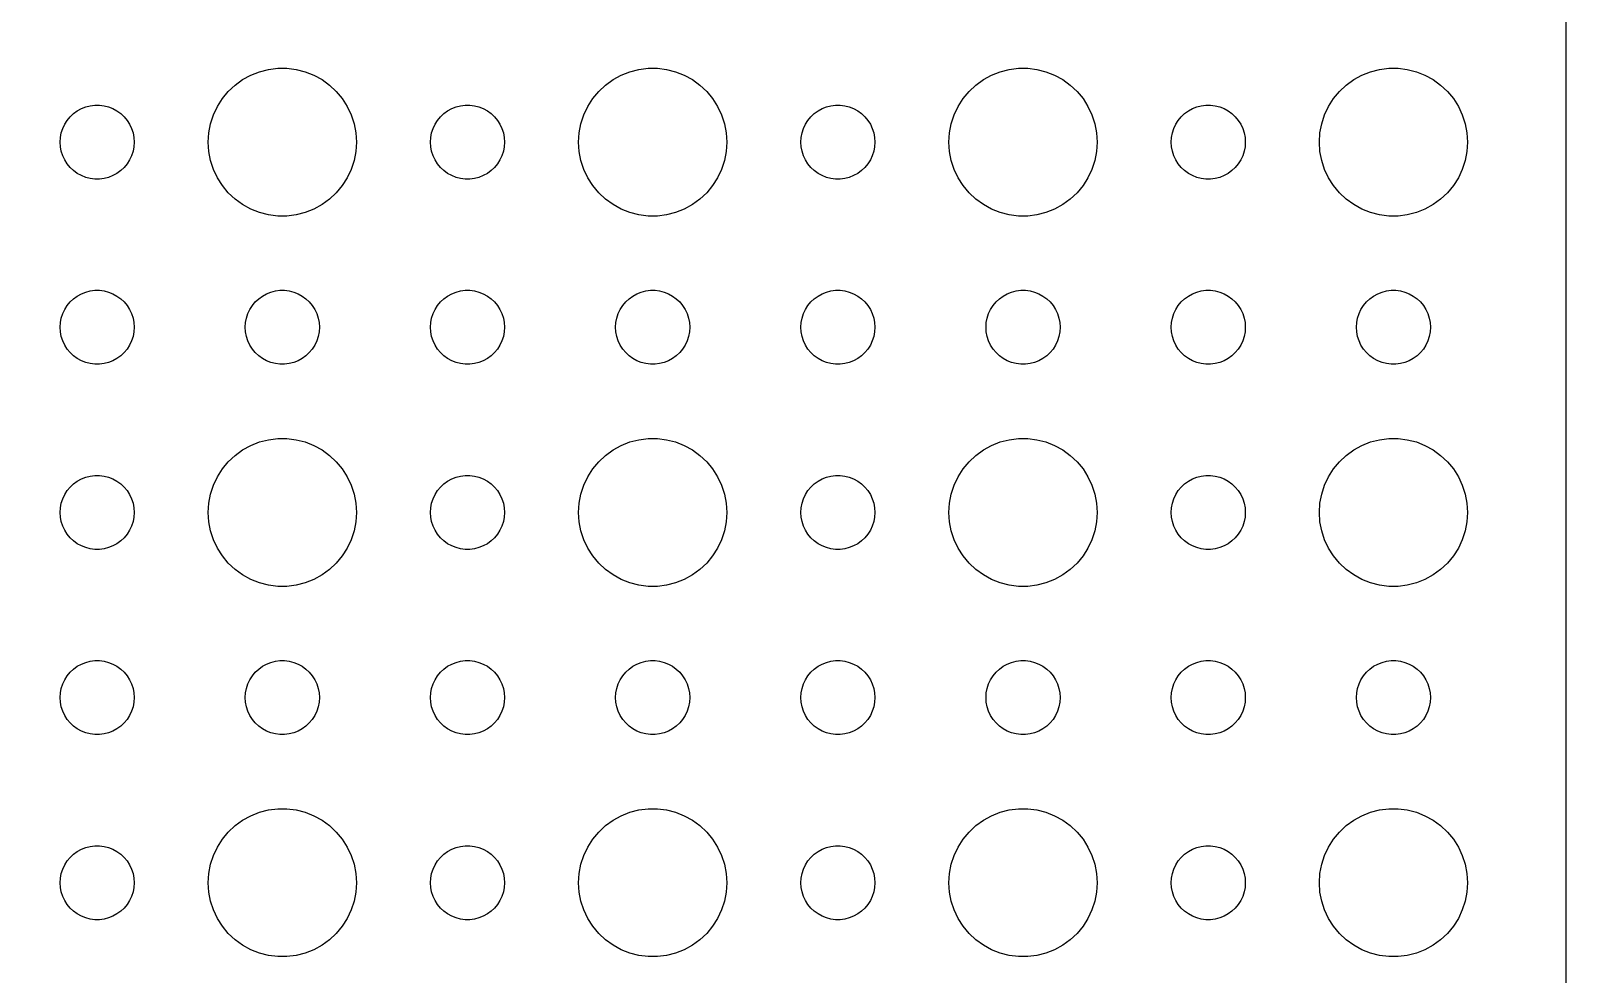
# Model space of a CAD drawing. Extents: x -60 to 60, y -74 to 74.
# Drawn here: x -2.7 to 59.5, y -41.2 to -3 of the extents above; entities that cross this region are included whole.
import ezdxf

# ---------------------------------------------------------------- set-up
doc = ezdxf.new("R2010")
doc.units = 0
doc.layers.get('0').update_dxf_attribs({"linetype": 'CONTINUOUS'})

msp = doc.modelspace()

# ---------------------------------------------------------------- linework, layer by layer
msp.add_lwpolyline([(-54.5, -74.497), (54.5, -74.497), (54.5, -74.4901), (54.814, -74.4901), (55.4369, -74.4114), (56.0451, -74.2553), (56.6289, -74.0241), (57.1791, -73.7216), (57.6871, -73.3526), (58.1448, -72.9227), (58.5451, -72.4389), (58.8815, -71.9088), (59.1489, -71.3406), (59.3429, -70.7434), (59.4606, -70.1267), (59.5, -69.5), (59.5, 69.5)])
for points in [[(7.31163, -10.4941), (6.93786, -10.4469), (6.57295, -10.3532), (6.22266, -10.2145), (5.89252, -10.033), (5.58773, -9.81154), (5.31309, -9.55364), (5.07295, -9.26336), (4.87108, -8.94526), (4.71067, -8.60437), (4.59425, -8.24607), (4.52366, -7.876), (4.5, -7.5), (4.52366, -7.124), (4.59425, -6.75393), (4.71067, -6.39563), (4.87108, -6.05474), (5.07295, -5.73664), (5.31309, -5.44636), (5.58773, -5.18846), (5.89252, -4.96702), (6.22266, -4.78552), (6.57295, -4.64683), (6.93786, -4.55314), (7.31163, -4.50592), (7.68837, -4.50592), (8.06214, -4.55314), (8.42705, -4.64683), (8.77734, -4.78552), (9.10748, -4.96702), (9.41227, -5.18846), (9.68691, -5.44636), (9.92705, -5.73664), (10.1289, -6.05474), (10.2893, -6.39563), (10.4057, -6.75393), (10.4763, -7.124), (10.5, -7.5), (10.4763, -7.876), (10.4057, -8.24607), (10.2893, -8.60437), (10.1289, -8.94526), (9.92705, -9.26336), (9.68691, -9.55364), (9.41227, -9.81154), (9.10748, -10.033), (8.77734, -10.2145), (8.42705, -10.3532), (8.06214, -10.4469), (7.68837, -10.4941)], [(22.3116, -10.4941), (21.9379, -10.4469), (21.5729, -10.3532), (21.2227, -10.2145), (20.8925, -10.033), (20.5877, -9.81154), (20.3131, -9.55364), (20.0729, -9.26336), (19.8711, -8.94526), (19.7107, -8.60437), (19.5943, -8.24607), (19.5237, -7.876), (19.5, -7.5), (19.5237, -7.124), (19.5943, -6.75393), (19.7107, -6.39563), (19.8711, -6.05474), (20.0729, -5.73664), (20.3131, -5.44636), (20.5877, -5.18846), (20.8925, -4.96702), (21.2227, -4.78552), (21.5729, -4.64683), (21.9379, -4.55314), (22.3116, -4.50592), (22.6884, -4.50592), (23.0621, -4.55314), (23.4271, -4.64683), (23.7773, -4.78552), (24.1075, -4.96702), (24.4123, -5.18846), (24.6869, -5.44636), (24.9271, -5.73664), (25.1289, -6.05474), (25.2893, -6.39563), (25.4057, -6.75393), (25.4763, -7.124), (25.5, -7.5), (25.4763, -7.876), (25.4057, -8.24607), (25.2893, -8.60437), (25.1289, -8.94526), (24.9271, -9.26336), (24.6869, -9.55364), (24.4123, -9.81154), (24.1075, -10.033), (23.7773, -10.2145), (23.4271, -10.3532), (23.0621, -10.4469), (22.6884, -10.4941)], [(37.3116, -10.4941), (36.9379, -10.4469), (36.5729, -10.3532), (36.2227, -10.2145), (35.8925, -10.033), (35.5877, -9.81154), (35.3131, -9.55364), (35.0729, -9.26336), (34.8711, -8.94526), (34.7107, -8.60437), (34.5943, -8.24607), (34.5237, -7.876), (34.5, -7.5), (34.5237, -7.124), (34.5943, -6.75393), (34.7107, -6.39563), (34.8711, -6.05474), (35.0729, -5.73664), (35.3131, -5.44636), (35.5877, -5.18846), (35.8925, -4.96702), (36.2227, -4.78552), (36.5729, -4.64683), (36.9379, -4.55314), (37.3116, -4.50592), (37.6884, -4.50592), (38.0621, -4.55314), (38.4271, -4.64683), (38.7773, -4.78552), (39.1075, -4.96702), (39.4123, -5.18846), (39.6869, -5.44636), (39.9271, -5.73664), (40.1289, -6.05474), (40.2893, -6.39563), (40.4057, -6.75393), (40.4763, -7.124), (40.5, -7.5), (40.4763, -7.876), (40.4057, -8.24607), (40.2893, -8.60437), (40.1289, -8.94526), (39.9271, -9.26336), (39.6869, -9.55364), (39.4123, -9.81154), (39.1075, -10.033), (38.7773, -10.2145), (38.4271, -10.3532), (38.0621, -10.4469), (37.6884, -10.4941)], [(52.3116, -10.4941), (51.9379, -10.4469), (51.5729, -10.3532), (51.2227, -10.2145), (50.8925, -10.033), (50.5877, -9.81154), (50.3131, -9.55364), (50.0729, -9.26336), (49.8711, -8.94526), (49.7107, -8.60437), (49.5943, -8.24607), (49.5237, -7.876), (49.5, -7.5), (49.5237, -7.124), (49.5943, -6.75393), (49.7107, -6.39563), (49.8711, -6.05474), (50.0729, -5.73664), (50.3131, -5.44636), (50.5877, -5.18846), (50.8925, -4.96702), (51.2227, -4.78552), (51.5729, -4.64683), (51.9379, -4.55314), (52.3116, -4.50592), (52.6884, -4.50592), (53.0621, -4.55314), (53.4271, -4.64683), (53.7773, -4.78552), (54.1075, -4.96702), (54.4123, -5.18846), (54.6869, -5.44636), (54.9271, -5.73664), (55.1289, -6.05474), (55.2893, -6.39563), (55.4057, -6.75393), (55.4763, -7.124), (55.5, -7.5), (55.4763, -7.876), (55.4057, -8.24607), (55.2893, -8.60437), (55.1289, -8.94526), (54.9271, -9.26336), (54.6869, -9.55364), (54.4123, -9.81154), (54.1075, -10.033), (53.7773, -10.2145), (53.4271, -10.3532), (53.0621, -10.4469), (52.6884, -10.4941)], [(-0.094186, -8.99704), (-0.281072, -8.97343), (-0.463525, -8.92658), (-0.638669, -8.85724), (-0.80374, -8.76649), (-0.956136, -8.65577), (-1.09345, -8.52682), (-1.21353, -8.38168), (-1.31446, -8.22263), (-1.39466, -8.05219), (-1.45287, -7.87303), (-1.48817, -7.688), (-1.5, -7.5), (-1.48817, -7.312), (-1.45287, -7.12697), (-1.39466, -6.94781), (-1.31446, -6.77737), (-1.21353, -6.61832), (-1.09345, -6.47318), (-0.956136, -6.34423), (-0.80374, -6.23351), (-0.638669, -6.14276), (-0.463525, -6.07342), (-0.281072, -6.02657), (-0.094186, -6.00296), (0.094186, -6.00296), (0.281072, -6.02657), (0.463525, -6.07342), (0.638669, -6.14276), (0.80374, -6.23351), (0.956136, -6.34423), (1.09345, -6.47318), (1.21353, -6.61832), (1.31446, -6.77737), (1.39466, -6.94781), (1.45287, -7.12697), (1.48817, -7.312), (1.5, -7.5), (1.48817, -7.688), (1.45287, -7.87303), (1.39466, -8.05219), (1.31446, -8.22263), (1.21353, -8.38168), (1.09345, -8.52682), (0.956136, -8.65577), (0.80374, -8.76649), (0.638669, -8.85724), (0.463525, -8.92658), (0.281072, -8.97343), (0.094186, -8.99704)], [(14.9058, -8.99704), (14.7189, -8.97343), (14.5365, -8.92658), (14.3613, -8.85724), (14.1963, -8.76649), (14.0439, -8.65577), (13.9065, -8.52682), (13.7865, -8.38168), (13.6855, -8.22263), (13.6053, -8.05219), (13.5471, -7.87303), (13.5118, -7.688), (13.5, -7.5), (13.5118, -7.312), (13.5471, -7.12697), (13.6053, -6.94781), (13.6855, -6.77737), (13.7865, -6.61832), (13.9065, -6.47318), (14.0439, -6.34423), (14.1963, -6.23351), (14.3613, -6.14276), (14.5365, -6.07342), (14.7189, -6.02657), (14.9058, -6.00296), (15.0942, -6.00296), (15.2811, -6.02657), (15.4635, -6.07342), (15.6387, -6.14276), (15.8037, -6.23351), (15.9561, -6.34423), (16.0935, -6.47318), (16.2135, -6.61832), (16.3145, -6.77737), (16.3947, -6.94781), (16.4529, -7.12697), (16.4882, -7.312), (16.5, -7.5), (16.4882, -7.688), (16.4529, -7.87303), (16.3947, -8.05219), (16.3145, -8.22263), (16.2135, -8.38168), (16.0935, -8.52682), (15.9561, -8.65577), (15.8037, -8.76649), (15.6387, -8.85724), (15.4635, -8.92658), (15.2811, -8.97343), (15.0942, -8.99704)], [(29.9058, -8.99704), (29.7189, -8.97343), (29.5365, -8.92658), (29.3613, -8.85724), (29.1963, -8.76649), (29.0439, -8.65577), (28.9065, -8.52682), (28.7865, -8.38168), (28.6855, -8.22263), (28.6053, -8.05219), (28.5471, -7.87303), (28.5118, -7.688), (28.5, -7.5), (28.5118, -7.312), (28.5471, -7.12697), (28.6053, -6.94781), (28.6855, -6.77737), (28.7865, -6.61832), (28.9065, -6.47318), (29.0439, -6.34423), (29.1963, -6.23351), (29.3613, -6.14276), (29.5365, -6.07342), (29.7189, -6.02657), (29.9058, -6.00296), (30.0942, -6.00296), (30.2811, -6.02657), (30.4635, -6.07342), (30.6387, -6.14276), (30.8037, -6.23351), (30.9561, -6.34423), (31.0935, -6.47318), (31.2135, -6.61832), (31.3145, -6.77737), (31.3947, -6.94781), (31.4529, -7.12697), (31.4882, -7.312), (31.5, -7.5), (31.4882, -7.688), (31.4529, -7.87303), (31.3947, -8.05219), (31.3145, -8.22263), (31.2135, -8.38168), (31.0935, -8.52682), (30.9561, -8.65577), (30.8037, -8.76649), (30.6387, -8.85724), (30.4635, -8.92658), (30.2811, -8.97343), (30.0942, -8.99704)], [(44.9058, -8.99704), (44.7189, -8.97343), (44.5365, -8.92658), (44.3613, -8.85724), (44.1963, -8.76649), (44.0439, -8.65577), (43.9065, -8.52682), (43.7865, -8.38168), (43.6855, -8.22263), (43.6053, -8.05219), (43.5471, -7.87303), (43.5118, -7.688), (43.5, -7.5), (43.5118, -7.312), (43.5471, -7.12697), (43.6053, -6.94781), (43.6855, -6.77737), (43.7865, -6.61832), (43.9065, -6.47318), (44.0439, -6.34423), (44.1963, -6.23351), (44.3613, -6.14276), (44.5365, -6.07342), (44.7189, -6.02657), (44.9058, -6.00296), (45.0942, -6.00296), (45.2811, -6.02657), (45.4635, -6.07342), (45.6387, -6.14276), (45.8037, -6.23351), (45.9561, -6.34423), (46.0935, -6.47318), (46.2135, -6.61832), (46.3145, -6.77737), (46.3947, -6.94781), (46.4529, -7.12697), (46.4882, -7.312), (46.5, -7.5), (46.4882, -7.688), (46.4529, -7.87303), (46.3947, -8.05219), (46.3145, -8.22263), (46.2135, -8.38168), (46.0935, -8.52682), (45.9561, -8.65577), (45.8037, -8.76649), (45.6387, -8.85724), (45.4635, -8.92658), (45.2811, -8.97343), (45.0942, -8.99704)], [(-0.094186, -16.497), (-0.281072, -16.4734), (-0.463525, -16.4266), (-0.638669, -16.3572), (-0.80374, -16.2665), (-0.956136, -16.1558), (-1.09345, -16.0268), (-1.21353, -15.8817), (-1.31446, -15.7226), (-1.39466, -15.5522), (-1.45287, -15.373), (-1.48817, -15.188), (-1.5, -15), (-1.48817, -14.812), (-1.45287, -14.627), (-1.39466, -14.4478), (-1.31446, -14.2774), (-1.21353, -14.1183), (-1.09345, -13.9732), (-0.956136, -13.8442), (-0.80374, -13.7335), (-0.638669, -13.6428), (-0.463525, -13.5734), (-0.281072, -13.5266), (-0.094186, -13.503), (0.094186, -13.503), (0.281072, -13.5266), (0.463525, -13.5734), (0.638669, -13.6428), (0.80374, -13.7335), (0.956136, -13.8442), (1.09345, -13.9732), (1.21353, -14.1183), (1.31446, -14.2774), (1.39466, -14.4478), (1.45287, -14.627), (1.48817, -14.812), (1.5, -15), (1.48817, -15.188), (1.45287, -15.373), (1.39466, -15.5522), (1.31446, -15.7226), (1.21353, -15.8817), (1.09345, -16.0268), (0.956136, -16.1558), (0.80374, -16.2665), (0.638669, -16.3572), (0.463525, -16.4266), (0.281072, -16.4734), (0.094186, -16.497)], [(7.40581, -16.497), (7.21893, -16.4734), (7.03647, -16.4266), (6.86133, -16.3572), (6.69626, -16.2665), (6.54386, -16.1558), (6.40655, -16.0268), (6.28647, -15.8817), (6.18554, -15.7226), (6.10534, -15.5522), (6.04713, -15.373), (6.01183, -15.188), (6, -15), (6.01183, -14.812), (6.04713, -14.627), (6.10534, -14.4478), (6.18554, -14.2774), (6.28647, -14.1183), (6.40655, -13.9732), (6.54386, -13.8442), (6.69626, -13.7335), (6.86133, -13.6428), (7.03647, -13.5734), (7.21893, -13.5266), (7.40581, -13.503), (7.59419, -13.503), (7.78107, -13.5266), (7.96353, -13.5734), (8.13867, -13.6428), (8.30374, -13.7335), (8.45614, -13.8442), (8.59345, -13.9732), (8.71353, -14.1183), (8.81446, -14.2774), (8.89466, -14.4478), (8.95287, -14.627), (8.98817, -14.812), (9, -15), (8.98817, -15.188), (8.95287, -15.373), (8.89466, -15.5522), (8.81446, -15.7226), (8.71353, -15.8817), (8.59345, -16.0268), (8.45614, -16.1558), (8.30374, -16.2665), (8.13867, -16.3572), (7.96353, -16.4266), (7.78107, -16.4734), (7.59419, -16.497)], [(14.9058, -16.497), (14.7189, -16.4734), (14.5365, -16.4266), (14.3613, -16.3572), (14.1963, -16.2665), (14.0439, -16.1558), (13.9065, -16.0268), (13.7865, -15.8817), (13.6855, -15.7226), (13.6053, -15.5522), (13.5471, -15.373), (13.5118, -15.188), (13.5, -15), (13.5118, -14.812), (13.5471, -14.627), (13.6053, -14.4478), (13.6855, -14.2774), (13.7865, -14.1183), (13.9065, -13.9732), (14.0439, -13.8442), (14.1963, -13.7335), (14.3613, -13.6428), (14.5365, -13.5734), (14.7189, -13.5266), (14.9058, -13.503), (15.0942, -13.503), (15.2811, -13.5266), (15.4635, -13.5734), (15.6387, -13.6428), (15.8037, -13.7335), (15.9561, -13.8442), (16.0935, -13.9732), (16.2135, -14.1183), (16.3145, -14.2774), (16.3947, -14.4478), (16.4529, -14.627), (16.4882, -14.812), (16.5, -15), (16.4882, -15.188), (16.4529, -15.373), (16.3947, -15.5522), (16.3145, -15.7226), (16.2135, -15.8817), (16.0935, -16.0268), (15.9561, -16.1558), (15.8037, -16.2665), (15.6387, -16.3572), (15.4635, -16.4266), (15.2811, -16.4734), (15.0942, -16.497)], [(22.4058, -16.497), (22.2189, -16.4734), (22.0365, -16.4266), (21.8613, -16.3572), (21.6963, -16.2665), (21.5439, -16.1558), (21.4065, -16.0268), (21.2865, -15.8817), (21.1855, -15.7226), (21.1053, -15.5522), (21.0471, -15.373), (21.0118, -15.188), (21, -15), (21.0118, -14.812), (21.0471, -14.627), (21.1053, -14.4478), (21.1855, -14.2774), (21.2865, -14.1183), (21.4065, -13.9732), (21.5439, -13.8442), (21.6963, -13.7335), (21.8613, -13.6428), (22.0365, -13.5734), (22.2189, -13.5266), (22.4058, -13.503), (22.5942, -13.503), (22.7811, -13.5266), (22.9635, -13.5734), (23.1387, -13.6428), (23.3037, -13.7335), (23.4561, -13.8442), (23.5935, -13.9732), (23.7135, -14.1183), (23.8145, -14.2774), (23.8947, -14.4478), (23.9529, -14.627), (23.9882, -14.812), (24, -15), (23.9882, -15.188), (23.9529, -15.373), (23.8947, -15.5522), (23.8145, -15.7226), (23.7135, -15.8817), (23.5935, -16.0268), (23.4561, -16.1558), (23.3037, -16.2665), (23.1387, -16.3572), (22.9635, -16.4266), (22.7811, -16.4734), (22.5942, -16.497)], [(29.9058, -16.497), (29.7189, -16.4734), (29.5365, -16.4266), (29.3613, -16.3572), (29.1963, -16.2665), (29.0439, -16.1558), (28.9065, -16.0268), (28.7865, -15.8817), (28.6855, -15.7226), (28.6053, -15.5522), (28.5471, -15.373), (28.5118, -15.188), (28.5, -15), (28.5118, -14.812), (28.5471, -14.627), (28.6053, -14.4478), (28.6855, -14.2774), (28.7865, -14.1183), (28.9065, -13.9732), (29.0439, -13.8442), (29.1963, -13.7335), (29.3613, -13.6428), (29.5365, -13.5734), (29.7189, -13.5266), (29.9058, -13.503), (30.0942, -13.503), (30.2811, -13.5266), (30.4635, -13.5734), (30.6387, -13.6428), (30.8037, -13.7335), (30.9561, -13.8442), (31.0935, -13.9732), (31.2135, -14.1183), (31.3145, -14.2774), (31.3947, -14.4478), (31.4529, -14.627), (31.4882, -14.812), (31.5, -15), (31.4882, -15.188), (31.4529, -15.373), (31.3947, -15.5522), (31.3145, -15.7226), (31.2135, -15.8817), (31.0935, -16.0268), (30.9561, -16.1558), (30.8037, -16.2665), (30.6387, -16.3572), (30.4635, -16.4266), (30.2811, -16.4734), (30.0942, -16.497)], [(37.4058, -16.497), (37.2189, -16.4734), (37.0365, -16.4266), (36.8613, -16.3572), (36.6963, -16.2665), (36.5439, -16.1558), (36.4065, -16.0268), (36.2865, -15.8817), (36.1855, -15.7226), (36.1053, -15.5522), (36.0471, -15.373), (36.0118, -15.188), (36, -15), (36.0118, -14.812), (36.0471, -14.627), (36.1053, -14.4478), (36.1855, -14.2774), (36.2865, -14.1183), (36.4065, -13.9732), (36.5439, -13.8442), (36.6963, -13.7335), (36.8613, -13.6428), (37.0365, -13.5734), (37.2189, -13.5266), (37.4058, -13.503), (37.5942, -13.503), (37.7811, -13.5266), (37.9635, -13.5734), (38.1387, -13.6428), (38.3037, -13.7335), (38.4561, -13.8442), (38.5935, -13.9732), (38.7135, -14.1183), (38.8145, -14.2774), (38.8947, -14.4478), (38.9529, -14.627), (38.9882, -14.812), (39, -15), (38.9882, -15.188), (38.9529, -15.373), (38.8947, -15.5522), (38.8145, -15.7226), (38.7135, -15.8817), (38.5935, -16.0268), (38.4561, -16.1558), (38.3037, -16.2665), (38.1387, -16.3572), (37.9635, -16.4266), (37.7811, -16.4734), (37.5942, -16.497)], [(44.9058, -16.497), (44.7189, -16.4734), (44.5365, -16.4266), (44.3613, -16.3572), (44.1963, -16.2665), (44.0439, -16.1558), (43.9065, -16.0268), (43.7865, -15.8817), (43.6855, -15.7226), (43.6053, -15.5522), (43.5471, -15.373), (43.5118, -15.188), (43.5, -15), (43.5118, -14.812), (43.5471, -14.627), (43.6053, -14.4478), (43.6855, -14.2774), (43.7865, -14.1183), (43.9065, -13.9732), (44.0439, -13.8442), (44.1963, -13.7335), (44.3613, -13.6428), (44.5365, -13.5734), (44.7189, -13.5266), (44.9058, -13.503), (45.0942, -13.503), (45.2811, -13.5266), (45.4635, -13.5734), (45.6387, -13.6428), (45.8037, -13.7335), (45.9561, -13.8442), (46.0935, -13.9732), (46.2135, -14.1183), (46.3145, -14.2774), (46.3947, -14.4478), (46.4529, -14.627), (46.4882, -14.812), (46.5, -15), (46.4882, -15.188), (46.4529, -15.373), (46.3947, -15.5522), (46.3145, -15.7226), (46.2135, -15.8817), (46.0935, -16.0268), (45.9561, -16.1558), (45.8037, -16.2665), (45.6387, -16.3572), (45.4635, -16.4266), (45.2811, -16.4734), (45.0942, -16.497)], [(52.4058, -16.497), (52.2189, -16.4734), (52.0365, -16.4266), (51.8613, -16.3572), (51.6963, -16.2665), (51.5439, -16.1558), (51.4065, -16.0268), (51.2865, -15.8817), (51.1855, -15.7226), (51.1053, -15.5522), (51.0471, -15.373), (51.0118, -15.188), (51, -15), (51.0118, -14.812), (51.0471, -14.627), (51.1053, -14.4478), (51.1855, -14.2774), (51.2865, -14.1183), (51.4065, -13.9732), (51.5439, -13.8442), (51.6963, -13.7335), (51.8613, -13.6428), (52.0365, -13.5734), (52.2189, -13.5266), (52.4058, -13.503), (52.5942, -13.503), (52.7811, -13.5266), (52.9635, -13.5734), (53.1387, -13.6428), (53.3037, -13.7335), (53.4561, -13.8442), (53.5935, -13.9732), (53.7135, -14.1183), (53.8145, -14.2774), (53.8947, -14.4478), (53.9529, -14.627), (53.9882, -14.812), (54, -15), (53.9882, -15.188), (53.9529, -15.373), (53.8947, -15.5522), (53.8145, -15.7226), (53.7135, -15.8817), (53.5935, -16.0268), (53.4561, -16.1558), (53.3037, -16.2665), (53.1387, -16.3572), (52.9635, -16.4266), (52.7811, -16.4734), (52.5942, -16.497)], [(7.31163, -25.4941), (6.93786, -25.4469), (6.57295, -25.3532), (6.22266, -25.2145), (5.89252, -25.033), (5.58773, -24.8115), (5.31309, -24.5536), (5.07295, -24.2634), (4.87108, -23.9453), (4.71067, -23.6044), (4.59425, -23.2461), (4.52366, -22.876), (4.5, -22.5), (4.52366, -22.124), (4.59425, -21.7539), (4.71067, -21.3956), (4.87108, -21.0547), (5.07295, -20.7366), (5.31309, -20.4464), (5.58773, -20.1885), (5.89252, -19.967), (6.22266, -19.7855), (6.57295, -19.6468), (6.93786, -19.5531), (7.31163, -19.5059), (7.68837, -19.5059), (8.06214, -19.5531), (8.42705, -19.6468), (8.77734, -19.7855), (9.10748, -19.967), (9.41227, -20.1885), (9.68691, -20.4464), (9.92705, -20.7366), (10.1289, -21.0547), (10.2893, -21.3956), (10.4057, -21.7539), (10.4763, -22.124), (10.5, -22.5), (10.4763, -22.876), (10.4057, -23.2461), (10.2893, -23.6044), (10.1289, -23.9453), (9.92705, -24.2634), (9.68691, -24.5536), (9.41227, -24.8115), (9.10748, -25.033), (8.77734, -25.2145), (8.42705, -25.3532), (8.06214, -25.4469), (7.68837, -25.4941)], [(22.3116, -25.4941), (21.9379, -25.4469), (21.5729, -25.3532), (21.2227, -25.2145), (20.8925, -25.033), (20.5877, -24.8115), (20.3131, -24.5536), (20.0729, -24.2634), (19.8711, -23.9453), (19.7107, -23.6044), (19.5943, -23.2461), (19.5237, -22.876), (19.5, -22.5), (19.5237, -22.124), (19.5943, -21.7539), (19.7107, -21.3956), (19.8711, -21.0547), (20.0729, -20.7366), (20.3131, -20.4464), (20.5877, -20.1885), (20.8925, -19.967), (21.2227, -19.7855), (21.5729, -19.6468), (21.9379, -19.5531), (22.3116, -19.5059), (22.6884, -19.5059), (23.0621, -19.5531), (23.4271, -19.6468), (23.7773, -19.7855), (24.1075, -19.967), (24.4123, -20.1885), (24.6869, -20.4464), (24.9271, -20.7366), (25.1289, -21.0547), (25.2893, -21.3956), (25.4057, -21.7539), (25.4763, -22.124), (25.5, -22.5), (25.4763, -22.876), (25.4057, -23.2461), (25.2893, -23.6044), (25.1289, -23.9453), (24.9271, -24.2634), (24.6869, -24.5536), (24.4123, -24.8115), (24.1075, -25.033), (23.7773, -25.2145), (23.4271, -25.3532), (23.0621, -25.4469), (22.6884, -25.4941)], [(37.3116, -25.4941), (36.9379, -25.4469), (36.5729, -25.3532), (36.2227, -25.2145), (35.8925, -25.033), (35.5877, -24.8115), (35.3131, -24.5536), (35.0729, -24.2634), (34.8711, -23.9453), (34.7107, -23.6044), (34.5943, -23.2461), (34.5237, -22.876), (34.5, -22.5), (34.5237, -22.124), (34.5943, -21.7539), (34.7107, -21.3956), (34.8711, -21.0547), (35.0729, -20.7366), (35.3131, -20.4464), (35.5877, -20.1885), (35.8925, -19.967), (36.2227, -19.7855), (36.5729, -19.6468), (36.9379, -19.5531), (37.3116, -19.5059), (37.6884, -19.5059), (38.0621, -19.5531), (38.4271, -19.6468), (38.7773, -19.7855), (39.1075, -19.967), (39.4123, -20.1885), (39.6869, -20.4464), (39.9271, -20.7366), (40.1289, -21.0547), (40.2893, -21.3956), (40.4057, -21.7539), (40.4763, -22.124), (40.5, -22.5), (40.4763, -22.876), (40.4057, -23.2461), (40.2893, -23.6044), (40.1289, -23.9453), (39.9271, -24.2634), (39.6869, -24.5536), (39.4123, -24.8115), (39.1075, -25.033), (38.7773, -25.2145), (38.4271, -25.3532), (38.0621, -25.4469), (37.6884, -25.4941)], [(52.3116, -25.4941), (51.9379, -25.4469), (51.5729, -25.3532), (51.2227, -25.2145), (50.8925, -25.033), (50.5877, -24.8115), (50.3131, -24.5536), (50.0729, -24.2634), (49.8711, -23.9453), (49.7107, -23.6044), (49.5943, -23.2461), (49.5237, -22.876), (49.5, -22.5), (49.5237, -22.124), (49.5943, -21.7539), (49.7107, -21.3956), (49.8711, -21.0547), (50.0729, -20.7366), (50.3131, -20.4464), (50.5877, -20.1885), (50.8925, -19.967), (51.2227, -19.7855), (51.5729, -19.6468), (51.9379, -19.5531), (52.3116, -19.5059), (52.6884, -19.5059), (53.0621, -19.5531), (53.4271, -19.6468), (53.7773, -19.7855), (54.1075, -19.967), (54.4123, -20.1885), (54.6869, -20.4464), (54.9271, -20.7366), (55.1289, -21.0547), (55.2893, -21.3956), (55.4057, -21.7539), (55.4763, -22.124), (55.5, -22.5), (55.4763, -22.876), (55.4057, -23.2461), (55.2893, -23.6044), (55.1289, -23.9453), (54.9271, -24.2634), (54.6869, -24.5536), (54.4123, -24.8115), (54.1075, -25.033), (53.7773, -25.2145), (53.4271, -25.3532), (53.0621, -25.4469), (52.6884, -25.4941)], [(-0.094186, -23.997), (-0.281072, -23.9734), (-0.463525, -23.9266), (-0.638669, -23.8572), (-0.80374, -23.7665), (-0.956136, -23.6558), (-1.09345, -23.5268), (-1.21353, -23.3817), (-1.31446, -23.2226), (-1.39466, -23.0522), (-1.45287, -22.873), (-1.48817, -22.688), (-1.5, -22.5), (-1.48817, -22.312), (-1.45287, -22.127), (-1.39466, -21.9478), (-1.31446, -21.7774), (-1.21353, -21.6183), (-1.09345, -21.4732), (-0.956136, -21.3442), (-0.80374, -21.2335), (-0.638669, -21.1428), (-0.463525, -21.0734), (-0.281072, -21.0266), (-0.094186, -21.003), (0.094186, -21.003), (0.281072, -21.0266), (0.463525, -21.0734), (0.638669, -21.1428), (0.80374, -21.2335), (0.956136, -21.3442), (1.09345, -21.4732), (1.21353, -21.6183), (1.31446, -21.7774), (1.39466, -21.9478), (1.45287, -22.127), (1.48817, -22.312), (1.5, -22.5), (1.48817, -22.688), (1.45287, -22.873), (1.39466, -23.0522), (1.31446, -23.2226), (1.21353, -23.3817), (1.09345, -23.5268), (0.956136, -23.6558), (0.80374, -23.7665), (0.638669, -23.8572), (0.463525, -23.9266), (0.281072, -23.9734), (0.094186, -23.997)], [(14.9058, -23.997), (14.7189, -23.9734), (14.5365, -23.9266), (14.3613, -23.8572), (14.1963, -23.7665), (14.0439, -23.6558), (13.9065, -23.5268), (13.7865, -23.3817), (13.6855, -23.2226), (13.6053, -23.0522), (13.5471, -22.873), (13.5118, -22.688), (13.5, -22.5), (13.5118, -22.312), (13.5471, -22.127), (13.6053, -21.9478), (13.6855, -21.7774), (13.7865, -21.6183), (13.9065, -21.4732), (14.0439, -21.3442), (14.1963, -21.2335), (14.3613, -21.1428), (14.5365, -21.0734), (14.7189, -21.0266), (14.9058, -21.003), (15.0942, -21.003), (15.2811, -21.0266), (15.4635, -21.0734), (15.6387, -21.1428), (15.8037, -21.2335), (15.9561, -21.3442), (16.0935, -21.4732), (16.2135, -21.6183), (16.3145, -21.7774), (16.3947, -21.9478), (16.4529, -22.127), (16.4882, -22.312), (16.5, -22.5), (16.4882, -22.688), (16.4529, -22.873), (16.3947, -23.0522), (16.3145, -23.2226), (16.2135, -23.3817), (16.0935, -23.5268), (15.9561, -23.6558), (15.8037, -23.7665), (15.6387, -23.8572), (15.4635, -23.9266), (15.2811, -23.9734), (15.0942, -23.997)], [(29.9058, -23.997), (29.7189, -23.9734), (29.5365, -23.9266), (29.3613, -23.8572), (29.1963, -23.7665), (29.0439, -23.6558), (28.9065, -23.5268), (28.7865, -23.3817), (28.6855, -23.2226), (28.6053, -23.0522), (28.5471, -22.873), (28.5118, -22.688), (28.5, -22.5), (28.5118, -22.312), (28.5471, -22.127), (28.6053, -21.9478), (28.6855, -21.7774), (28.7865, -21.6183), (28.9065, -21.4732), (29.0439, -21.3442), (29.1963, -21.2335), (29.3613, -21.1428), (29.5365, -21.0734), (29.7189, -21.0266), (29.9058, -21.003), (30.0942, -21.003), (30.2811, -21.0266), (30.4635, -21.0734), (30.6387, -21.1428), (30.8037, -21.2335), (30.9561, -21.3442), (31.0935, -21.4732), (31.2135, -21.6183), (31.3145, -21.7774), (31.3947, -21.9478), (31.4529, -22.127), (31.4882, -22.312), (31.5, -22.5), (31.4882, -22.688), (31.4529, -22.873), (31.3947, -23.0522), (31.3145, -23.2226), (31.2135, -23.3817), (31.0935, -23.5268), (30.9561, -23.6558), (30.8037, -23.7665), (30.6387, -23.8572), (30.4635, -23.9266), (30.2811, -23.9734), (30.0942, -23.997)], [(44.9058, -23.997), (44.7189, -23.9734), (44.5365, -23.9266), (44.3613, -23.8572), (44.1963, -23.7665), (44.0439, -23.6558), (43.9065, -23.5268), (43.7865, -23.3817), (43.6855, -23.2226), (43.6053, -23.0522), (43.5471, -22.873), (43.5118, -22.688), (43.5, -22.5), (43.5118, -22.312), (43.5471, -22.127), (43.6053, -21.9478), (43.6855, -21.7774), (43.7865, -21.6183), (43.9065, -21.4732), (44.0439, -21.3442), (44.1963, -21.2335), (44.3613, -21.1428), (44.5365, -21.0734), (44.7189, -21.0266), (44.9058, -21.003), (45.0942, -21.003), (45.2811, -21.0266), (45.4635, -21.0734), (45.6387, -21.1428), (45.8037, -21.2335), (45.9561, -21.3442), (46.0935, -21.4732), (46.2135, -21.6183), (46.3145, -21.7774), (46.3947, -21.9478), (46.4529, -22.127), (46.4882, -22.312), (46.5, -22.5), (46.4882, -22.688), (46.4529, -22.873), (46.3947, -23.0522), (46.3145, -23.2226), (46.2135, -23.3817), (46.0935, -23.5268), (45.9561, -23.6558), (45.8037, -23.7665), (45.6387, -23.8572), (45.4635, -23.9266), (45.2811, -23.9734), (45.0942, -23.997)], [(-0.094186, -31.497), (-0.281072, -31.4734), (-0.463525, -31.4266), (-0.638669, -31.3572), (-0.80374, -31.2665), (-0.956136, -31.1558), (-1.09345, -31.0268), (-1.21353, -30.8817), (-1.31446, -30.7226), (-1.39466, -30.5522), (-1.45287, -30.373), (-1.48817, -30.188), (-1.5, -30), (-1.48817, -29.812), (-1.45287, -29.627), (-1.39466, -29.4478), (-1.31446, -29.2774), (-1.21353, -29.1183), (-1.09345, -28.9732), (-0.956136, -28.8442), (-0.80374, -28.7335), (-0.638669, -28.6428), (-0.463525, -28.5734), (-0.281072, -28.5266), (-0.094186, -28.503), (0.094186, -28.503), (0.281072, -28.5266), (0.463525, -28.5734), (0.638669, -28.6428), (0.80374, -28.7335), (0.956136, -28.8442), (1.09345, -28.9732), (1.21353, -29.1183), (1.31446, -29.2774), (1.39466, -29.4478), (1.45287, -29.627), (1.48817, -29.812), (1.5, -30), (1.48817, -30.188), (1.45287, -30.373), (1.39466, -30.5522), (1.31446, -30.7226), (1.21353, -30.8817), (1.09345, -31.0268), (0.956136, -31.1558), (0.80374, -31.2665), (0.638669, -31.3572), (0.463525, -31.4266), (0.281072, -31.4734), (0.094186, -31.497)], [(7.40581, -31.497), (7.21893, -31.4734), (7.03647, -31.4266), (6.86133, -31.3572), (6.69626, -31.2665), (6.54386, -31.1558), (6.40655, -31.0268), (6.28647, -30.8817), (6.18554, -30.7226), (6.10534, -30.5522), (6.04713, -30.373), (6.01183, -30.188), (6, -30), (6.01183, -29.812), (6.04713, -29.627), (6.10534, -29.4478), (6.18554, -29.2774), (6.28647, -29.1183), (6.40655, -28.9732), (6.54386, -28.8442), (6.69626, -28.7335), (6.86133, -28.6428), (7.03647, -28.5734), (7.21893, -28.5266), (7.40581, -28.503), (7.59419, -28.503), (7.78107, -28.5266), (7.96353, -28.5734), (8.13867, -28.6428), (8.30374, -28.7335), (8.45614, -28.8442), (8.59345, -28.9732), (8.71353, -29.1183), (8.81446, -29.2774), (8.89466, -29.4478), (8.95287, -29.627), (8.98817, -29.812), (9, -30), (8.98817, -30.188), (8.95287, -30.373), (8.89466, -30.5522), (8.81446, -30.7226), (8.71353, -30.8817), (8.59345, -31.0268), (8.45614, -31.1558), (8.30374, -31.2665), (8.13867, -31.3572), (7.96353, -31.4266), (7.78107, -31.4734), (7.59419, -31.497)], [(14.9058, -31.497), (14.7189, -31.4734), (14.5365, -31.4266), (14.3613, -31.3572), (14.1963, -31.2665), (14.0439, -31.1558), (13.9065, -31.0268), (13.7865, -30.8817), (13.6855, -30.7226), (13.6053, -30.5522), (13.5471, -30.373), (13.5118, -30.188), (13.5, -30), (13.5118, -29.812), (13.5471, -29.627), (13.6053, -29.4478), (13.6855, -29.2774), (13.7865, -29.1183), (13.9065, -28.9732), (14.0439, -28.8442), (14.1963, -28.7335), (14.3613, -28.6428), (14.5365, -28.5734), (14.7189, -28.5266), (14.9058, -28.503), (15.0942, -28.503), (15.2811, -28.5266), (15.4635, -28.5734), (15.6387, -28.6428), (15.8037, -28.7335), (15.9561, -28.8442), (16.0935, -28.9732), (16.2135, -29.1183), (16.3145, -29.2774), (16.3947, -29.4478), (16.4529, -29.627), (16.4882, -29.812), (16.5, -30), (16.4882, -30.188), (16.4529, -30.373), (16.3947, -30.5522), (16.3145, -30.7226), (16.2135, -30.8817), (16.0935, -31.0268), (15.9561, -31.1558), (15.8037, -31.2665), (15.6387, -31.3572), (15.4635, -31.4266), (15.2811, -31.4734), (15.0942, -31.497)], [(22.4058, -31.497), (22.2189, -31.4734), (22.0365, -31.4266), (21.8613, -31.3572), (21.6963, -31.2665), (21.5439, -31.1558), (21.4065, -31.0268), (21.2865, -30.8817), (21.1855, -30.7226), (21.1053, -30.5522), (21.0471, -30.373), (21.0118, -30.188), (21, -30), (21.0118, -29.812), (21.0471, -29.627), (21.1053, -29.4478), (21.1855, -29.2774), (21.2865, -29.1183), (21.4065, -28.9732), (21.5439, -28.8442), (21.6963, -28.7335), (21.8613, -28.6428), (22.0365, -28.5734), (22.2189, -28.5266), (22.4058, -28.503), (22.5942, -28.503), (22.7811, -28.5266), (22.9635, -28.5734), (23.1387, -28.6428), (23.3037, -28.7335), (23.4561, -28.8442), (23.5935, -28.9732), (23.7135, -29.1183), (23.8145, -29.2774), (23.8947, -29.4478), (23.9529, -29.627), (23.9882, -29.812), (24, -30), (23.9882, -30.188), (23.9529, -30.373), (23.8947, -30.5522), (23.8145, -30.7226), (23.7135, -30.8817), (23.5935, -31.0268), (23.4561, -31.1558), (23.3037, -31.2665), (23.1387, -31.3572), (22.9635, -31.4266), (22.7811, -31.4734), (22.5942, -31.497)], [(29.9058, -31.497), (29.7189, -31.4734), (29.5365, -31.4266), (29.3613, -31.3572), (29.1963, -31.2665), (29.0439, -31.1558), (28.9065, -31.0268), (28.7865, -30.8817), (28.6855, -30.7226), (28.6053, -30.5522), (28.5471, -30.373), (28.5118, -30.188), (28.5, -30), (28.5118, -29.812), (28.5471, -29.627), (28.6053, -29.4478), (28.6855, -29.2774), (28.7865, -29.1183), (28.9065, -28.9732), (29.0439, -28.8442), (29.1963, -28.7335), (29.3613, -28.6428), (29.5365, -28.5734), (29.7189, -28.5266), (29.9058, -28.503), (30.0942, -28.503), (30.2811, -28.5266), (30.4635, -28.5734), (30.6387, -28.6428), (30.8037, -28.7335), (30.9561, -28.8442), (31.0935, -28.9732), (31.2135, -29.1183), (31.3145, -29.2774), (31.3947, -29.4478), (31.4529, -29.627), (31.4882, -29.812), (31.5, -30), (31.4882, -30.188), (31.4529, -30.373), (31.3947, -30.5522), (31.3145, -30.7226), (31.2135, -30.8817), (31.0935, -31.0268), (30.9561, -31.1558), (30.8037, -31.2665), (30.6387, -31.3572), (30.4635, -31.4266), (30.2811, -31.4734), (30.0942, -31.497)], [(37.4058, -31.497), (37.2189, -31.4734), (37.0365, -31.4266), (36.8613, -31.3572), (36.6963, -31.2665), (36.5439, -31.1558), (36.4065, -31.0268), (36.2865, -30.8817), (36.1855, -30.7226), (36.1053, -30.5522), (36.0471, -30.373), (36.0118, -30.188), (36, -30), (36.0118, -29.812), (36.0471, -29.627), (36.1053, -29.4478), (36.1855, -29.2774), (36.2865, -29.1183), (36.4065, -28.9732), (36.5439, -28.8442), (36.6963, -28.7335), (36.8613, -28.6428), (37.0365, -28.5734), (37.2189, -28.5266), (37.4058, -28.503), (37.5942, -28.503), (37.7811, -28.5266), (37.9635, -28.5734), (38.1387, -28.6428), (38.3037, -28.7335), (38.4561, -28.8442), (38.5935, -28.9732), (38.7135, -29.1183), (38.8145, -29.2774), (38.8947, -29.4478), (38.9529, -29.627), (38.9882, -29.812), (39, -30), (38.9882, -30.188), (38.9529, -30.373), (38.8947, -30.5522), (38.8145, -30.7226), (38.7135, -30.8817), (38.5935, -31.0268), (38.4561, -31.1558), (38.3037, -31.2665), (38.1387, -31.3572), (37.9635, -31.4266), (37.7811, -31.4734), (37.5942, -31.497)], [(44.9058, -31.497), (44.7189, -31.4734), (44.5365, -31.4266), (44.3613, -31.3572), (44.1963, -31.2665), (44.0439, -31.1558), (43.9065, -31.0268), (43.7865, -30.8817), (43.6855, -30.7226), (43.6053, -30.5522), (43.5471, -30.373), (43.5118, -30.188), (43.5, -30), (43.5118, -29.812), (43.5471, -29.627), (43.6053, -29.4478), (43.6855, -29.2774), (43.7865, -29.1183), (43.9065, -28.9732), (44.0439, -28.8442), (44.1963, -28.7335), (44.3613, -28.6428), (44.5365, -28.5734), (44.7189, -28.5266), (44.9058, -28.503), (45.0942, -28.503), (45.2811, -28.5266), (45.4635, -28.5734), (45.6387, -28.6428), (45.8037, -28.7335), (45.9561, -28.8442), (46.0935, -28.9732), (46.2135, -29.1183), (46.3145, -29.2774), (46.3947, -29.4478), (46.4529, -29.627), (46.4882, -29.812), (46.5, -30), (46.4882, -30.188), (46.4529, -30.373), (46.3947, -30.5522), (46.3145, -30.7226), (46.2135, -30.8817), (46.0935, -31.0268), (45.9561, -31.1558), (45.8037, -31.2665), (45.6387, -31.3572), (45.4635, -31.4266), (45.2811, -31.4734), (45.0942, -31.497)], [(52.4058, -31.497), (52.2189, -31.4734), (52.0365, -31.4266), (51.8613, -31.3572), (51.6963, -31.2665), (51.5439, -31.1558), (51.4065, -31.0268), (51.2865, -30.8817), (51.1855, -30.7226), (51.1053, -30.5522), (51.0471, -30.373), (51.0118, -30.188), (51, -30), (51.0118, -29.812), (51.0471, -29.627), (51.1053, -29.4478), (51.1855, -29.2774), (51.2865, -29.1183), (51.4065, -28.9732), (51.5439, -28.8442), (51.6963, -28.7335), (51.8613, -28.6428), (52.0365, -28.5734), (52.2189, -28.5266), (52.4058, -28.503), (52.5942, -28.503), (52.7811, -28.5266), (52.9635, -28.5734), (53.1387, -28.6428), (53.3037, -28.7335), (53.4561, -28.8442), (53.5935, -28.9732), (53.7135, -29.1183), (53.8145, -29.2774), (53.8947, -29.4478), (53.9529, -29.627), (53.9882, -29.812), (54, -30), (53.9882, -30.188), (53.9529, -30.373), (53.8947, -30.5522), (53.8145, -30.7226), (53.7135, -30.8817), (53.5935, -31.0268), (53.4561, -31.1558), (53.3037, -31.2665), (53.1387, -31.3572), (52.9635, -31.4266), (52.7811, -31.4734), (52.5942, -31.497)], [(7.31163, -40.4941), (6.93786, -40.4469), (6.57295, -40.3532), (6.22266, -40.2145), (5.89252, -40.033), (5.58773, -39.8115), (5.31309, -39.5536), (5.07295, -39.2634), (4.87108, -38.9453), (4.71067, -38.6044), (4.59425, -38.2461), (4.52366, -37.876), (4.5, -37.5), (4.52366, -37.124), (4.59425, -36.7539), (4.71067, -36.3956), (4.87108, -36.0547), (5.07295, -35.7366), (5.31309, -35.4464), (5.58773, -35.1885), (5.89252, -34.967), (6.22266, -34.7855), (6.57295, -34.6468), (6.93786, -34.5531), (7.31163, -34.5059), (7.68837, -34.5059), (8.06214, -34.5531), (8.42705, -34.6468), (8.77734, -34.7855), (9.10748, -34.967), (9.41227, -35.1885), (9.68691, -35.4464), (9.92705, -35.7366), (10.1289, -36.0547), (10.2893, -36.3956), (10.4057, -36.7539), (10.4763, -37.124), (10.5, -37.5), (10.4763, -37.876), (10.4057, -38.2461), (10.2893, -38.6044), (10.1289, -38.9453), (9.92705, -39.2634), (9.68691, -39.5536), (9.41227, -39.8115), (9.10748, -40.033), (8.77734, -40.2145), (8.42705, -40.3532), (8.06214, -40.4469), (7.68837, -40.4941)], [(22.3116, -40.4941), (21.9379, -40.4469), (21.5729, -40.3532), (21.2227, -40.2145), (20.8925, -40.033), (20.5877, -39.8115), (20.3131, -39.5536), (20.0729, -39.2634), (19.8711, -38.9453), (19.7107, -38.6044), (19.5943, -38.2461), (19.5237, -37.876), (19.5, -37.5), (19.5237, -37.124), (19.5943, -36.7539), (19.7107, -36.3956), (19.8711, -36.0547), (20.0729, -35.7366), (20.3131, -35.4464), (20.5877, -35.1885), (20.8925, -34.967), (21.2227, -34.7855), (21.5729, -34.6468), (21.9379, -34.5531), (22.3116, -34.5059), (22.6884, -34.5059), (23.0621, -34.5531), (23.4271, -34.6468), (23.7773, -34.7855), (24.1075, -34.967), (24.4123, -35.1885), (24.6869, -35.4464), (24.9271, -35.7366), (25.1289, -36.0547), (25.2893, -36.3956), (25.4057, -36.7539), (25.4763, -37.124), (25.5, -37.5), (25.4763, -37.876), (25.4057, -38.2461), (25.2893, -38.6044), (25.1289, -38.9453), (24.9271, -39.2634), (24.6869, -39.5536), (24.4123, -39.8115), (24.1075, -40.033), (23.7773, -40.2145), (23.4271, -40.3532), (23.0621, -40.4469), (22.6884, -40.4941)], [(37.3116, -40.4941), (36.9379, -40.4469), (36.5729, -40.3532), (36.2227, -40.2145), (35.8925, -40.033), (35.5877, -39.8115), (35.3131, -39.5536), (35.0729, -39.2634), (34.8711, -38.9453), (34.7107, -38.6044), (34.5943, -38.2461), (34.5237, -37.876), (34.5, -37.5), (34.5237, -37.124), (34.5943, -36.7539), (34.7107, -36.3956), (34.8711, -36.0547), (35.0729, -35.7366), (35.3131, -35.4464), (35.5877, -35.1885), (35.8925, -34.967), (36.2227, -34.7855), (36.5729, -34.6468), (36.9379, -34.5531), (37.3116, -34.5059), (37.6884, -34.5059), (38.0621, -34.5531), (38.4271, -34.6468), (38.7773, -34.7855), (39.1075, -34.967), (39.4123, -35.1885), (39.6869, -35.4464), (39.9271, -35.7366), (40.1289, -36.0547), (40.2893, -36.3956), (40.4057, -36.7539), (40.4763, -37.124), (40.5, -37.5), (40.4763, -37.876), (40.4057, -38.2461), (40.2893, -38.6044), (40.1289, -38.9453), (39.9271, -39.2634), (39.6869, -39.5536), (39.4123, -39.8115), (39.1075, -40.033), (38.7773, -40.2145), (38.4271, -40.3532), (38.0621, -40.4469), (37.6884, -40.4941)], [(52.3116, -40.4941), (51.9379, -40.4469), (51.5729, -40.3532), (51.2227, -40.2145), (50.8925, -40.033), (50.5877, -39.8115), (50.3131, -39.5536), (50.0729, -39.2634), (49.8711, -38.9453), (49.7107, -38.6044), (49.5943, -38.2461), (49.5237, -37.876), (49.5, -37.5), (49.5237, -37.124), (49.5943, -36.7539), (49.7107, -36.3956), (49.8711, -36.0547), (50.0729, -35.7366), (50.3131, -35.4464), (50.5877, -35.1885), (50.8925, -34.967), (51.2227, -34.7855), (51.5729, -34.6468), (51.9379, -34.5531), (52.3116, -34.5059), (52.6884, -34.5059), (53.0621, -34.5531), (53.4271, -34.6468), (53.7773, -34.7855), (54.1075, -34.967), (54.4123, -35.1885), (54.6869, -35.4464), (54.9271, -35.7366), (55.1289, -36.0547), (55.2893, -36.3956), (55.4057, -36.7539), (55.4763, -37.124), (55.5, -37.5), (55.4763, -37.876), (55.4057, -38.2461), (55.2893, -38.6044), (55.1289, -38.9453), (54.9271, -39.2634), (54.6869, -39.5536), (54.4123, -39.8115), (54.1075, -40.033), (53.7773, -40.2145), (53.4271, -40.3532), (53.0621, -40.4469), (52.6884, -40.4941)], [(-0.094186, -38.997), (-0.281072, -38.9734), (-0.463525, -38.9266), (-0.638669, -38.8572), (-0.80374, -38.7665), (-0.956136, -38.6558), (-1.09345, -38.5268), (-1.21353, -38.3817), (-1.31446, -38.2226), (-1.39466, -38.0522), (-1.45287, -37.873), (-1.48817, -37.688), (-1.5, -37.5), (-1.48817, -37.312), (-1.45287, -37.127), (-1.39466, -36.9478), (-1.31446, -36.7774), (-1.21353, -36.6183), (-1.09345, -36.4732), (-0.956136, -36.3442), (-0.80374, -36.2335), (-0.638669, -36.1428), (-0.463525, -36.0734), (-0.281072, -36.0266), (-0.094186, -36.003), (0.094186, -36.003), (0.281072, -36.0266), (0.463525, -36.0734), (0.638669, -36.1428), (0.80374, -36.2335), (0.956136, -36.3442), (1.09345, -36.4732), (1.21353, -36.6183), (1.31446, -36.7774), (1.39466, -36.9478), (1.45287, -37.127), (1.48817, -37.312), (1.5, -37.5), (1.48817, -37.688), (1.45287, -37.873), (1.39466, -38.0522), (1.31446, -38.2226), (1.21353, -38.3817), (1.09345, -38.5268), (0.956136, -38.6558), (0.80374, -38.7665), (0.638669, -38.8572), (0.463525, -38.9266), (0.281072, -38.9734), (0.094186, -38.997)], [(14.9058, -38.997), (14.7189, -38.9734), (14.5365, -38.9266), (14.3613, -38.8572), (14.1963, -38.7665), (14.0439, -38.6558), (13.9065, -38.5268), (13.7865, -38.3817), (13.6855, -38.2226), (13.6053, -38.0522), (13.5471, -37.873), (13.5118, -37.688), (13.5, -37.5), (13.5118, -37.312), (13.5471, -37.127), (13.6053, -36.9478), (13.6855, -36.7774), (13.7865, -36.6183), (13.9065, -36.4732), (14.0439, -36.3442), (14.1963, -36.2335), (14.3613, -36.1428), (14.5365, -36.0734), (14.7189, -36.0266), (14.9058, -36.003), (15.0942, -36.003), (15.2811, -36.0266), (15.4635, -36.0734), (15.6387, -36.1428), (15.8037, -36.2335), (15.9561, -36.3442), (16.0935, -36.4732), (16.2135, -36.6183), (16.3145, -36.7774), (16.3947, -36.9478), (16.4529, -37.127), (16.4882, -37.312), (16.5, -37.5), (16.4882, -37.688), (16.4529, -37.873), (16.3947, -38.0522), (16.3145, -38.2226), (16.2135, -38.3817), (16.0935, -38.5268), (15.9561, -38.6558), (15.8037, -38.7665), (15.6387, -38.8572), (15.4635, -38.9266), (15.2811, -38.9734), (15.0942, -38.997)], [(29.9058, -38.997), (29.7189, -38.9734), (29.5365, -38.9266), (29.3613, -38.8572), (29.1963, -38.7665), (29.0439, -38.6558), (28.9065, -38.5268), (28.7865, -38.3817), (28.6855, -38.2226), (28.6053, -38.0522), (28.5471, -37.873), (28.5118, -37.688), (28.5, -37.5), (28.5118, -37.312), (28.5471, -37.127), (28.6053, -36.9478), (28.6855, -36.7774), (28.7865, -36.6183), (28.9065, -36.4732), (29.0439, -36.3442), (29.1963, -36.2335), (29.3613, -36.1428), (29.5365, -36.0734), (29.7189, -36.0266), (29.9058, -36.003), (30.0942, -36.003), (30.2811, -36.0266), (30.4635, -36.0734), (30.6387, -36.1428), (30.8037, -36.2335), (30.9561, -36.3442), (31.0935, -36.4732), (31.2135, -36.6183), (31.3145, -36.7774), (31.3947, -36.9478), (31.4529, -37.127), (31.4882, -37.312), (31.5, -37.5), (31.4882, -37.688), (31.4529, -37.873), (31.3947, -38.0522), (31.3145, -38.2226), (31.2135, -38.3817), (31.0935, -38.5268), (30.9561, -38.6558), (30.8037, -38.7665), (30.6387, -38.8572), (30.4635, -38.9266), (30.2811, -38.9734), (30.0942, -38.997)], [(44.9058, -38.997), (44.7189, -38.9734), (44.5365, -38.9266), (44.3613, -38.8572), (44.1963, -38.7665), (44.0439, -38.6558), (43.9065, -38.5268), (43.7865, -38.3817), (43.6855, -38.2226), (43.6053, -38.0522), (43.5471, -37.873), (43.5118, -37.688), (43.5, -37.5), (43.5118, -37.312), (43.5471, -37.127), (43.6053, -36.9478), (43.6855, -36.7774), (43.7865, -36.6183), (43.9065, -36.4732), (44.0439, -36.3442), (44.1963, -36.2335), (44.3613, -36.1428), (44.5365, -36.0734), (44.7189, -36.0266), (44.9058, -36.003), (45.0942, -36.003), (45.2811, -36.0266), (45.4635, -36.0734), (45.6387, -36.1428), (45.8037, -36.2335), (45.9561, -36.3442), (46.0935, -36.4732), (46.2135, -36.6183), (46.3145, -36.7774), (46.3947, -36.9478), (46.4529, -37.127), (46.4882, -37.312), (46.5, -37.5), (46.4882, -37.688), (46.4529, -37.873), (46.3947, -38.0522), (46.3145, -38.2226), (46.2135, -38.3817), (46.0935, -38.5268), (45.9561, -38.6558), (45.8037, -38.7665), (45.6387, -38.8572), (45.4635, -38.9266), (45.2811, -38.9734), (45.0942, -38.997)]]:
    msp.add_lwpolyline(points, close=True)

doc.saveas('drawing.dxf')
